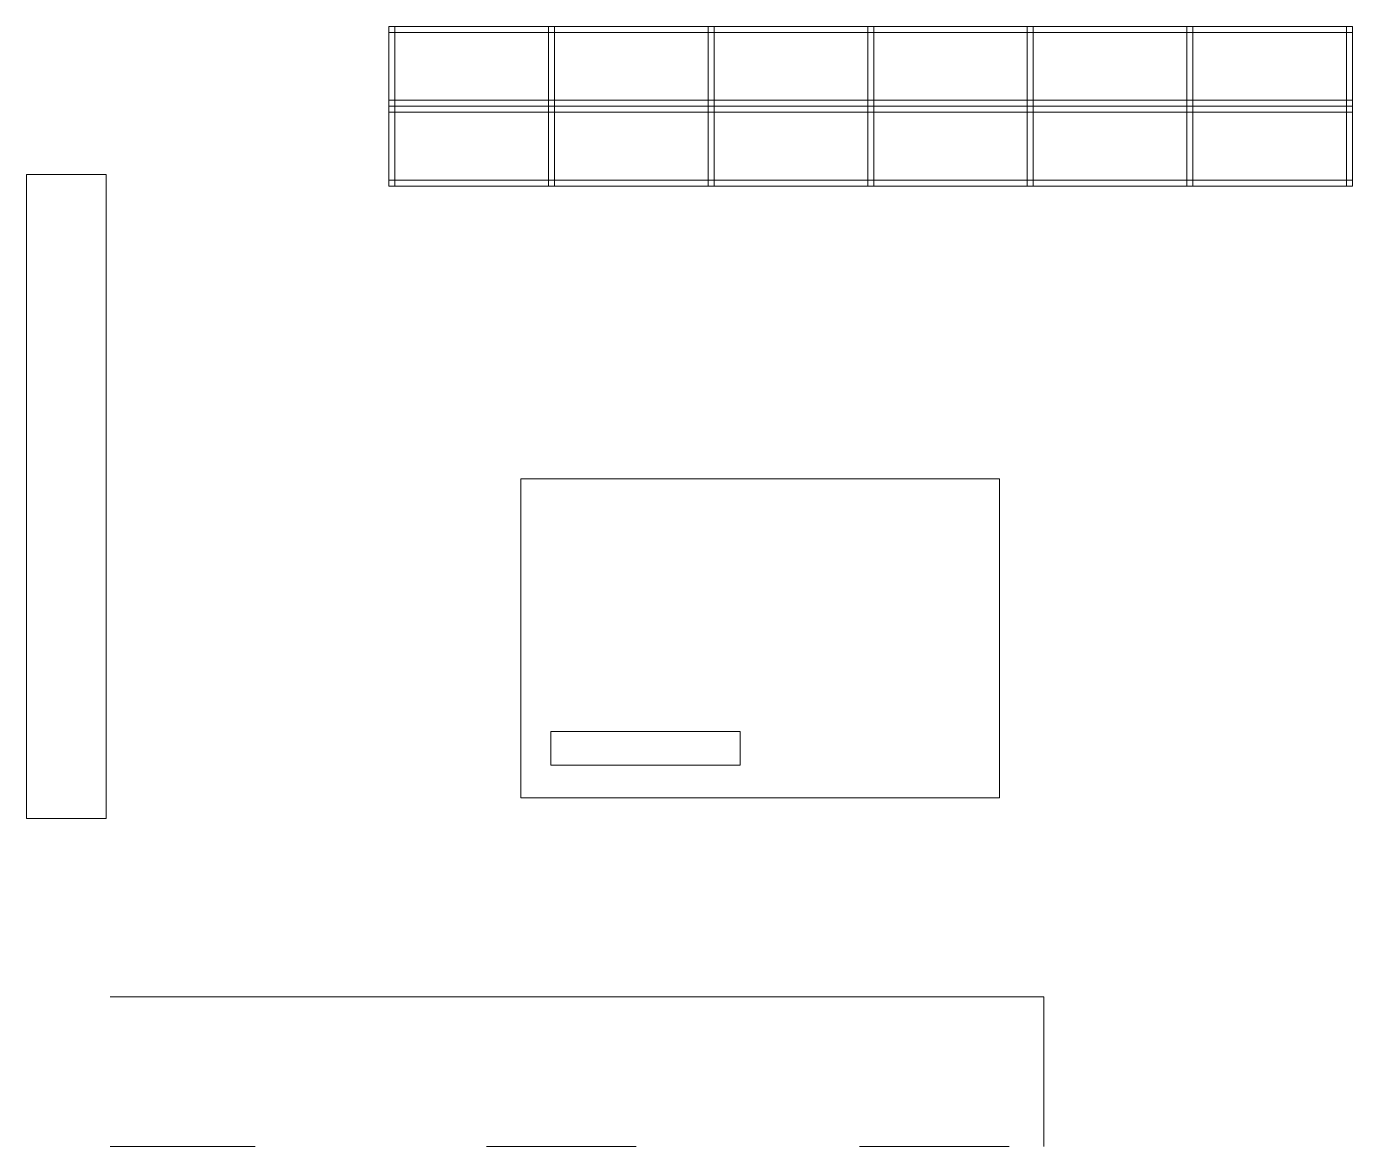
# Model space of a CAD drawing. Header units: millimetres. Extents: x -64292 to 329, y -3854 to 56761.
# Drawn here: x -64292 to -57645, y 18043 to 23660 of the extents above; entities that cross this region are included whole.
import ezdxf

# ---------------------------------------------------------------- set-up
doc = ezdxf.new("R2010")
doc.units = ezdxf.units.MM
doc.header["$MEASUREMENT"] = 0
for name, color, linetype, lineweight in [('E-ELEC-EQPM', 71, 'Continuous', 13), ('I-FURN', 30, 'Continuous', 13), ('Q-CASE', 31, 'Continuous', 13)]:
    doc.layers.add(name, color=color, linetype=linetype, lineweight=lineweight)

# ---------------------------------------------------------------- blocks, each defined once
blk = doc.blocks.new('Existing Joinery_Materials Library 04 - Existing Joinery_Materials Library 04-2281765-GA PLAN - LEVEL 11')
at = {"layer": 'I-FURN'}
for p, q in [((200, 1600), (-200, 1600)), ((-200, 1600), (-200, -1630)), ((200, -1630), (200, 1600)), ((-200, -1630), (200, -1630))]:
    blk.add_line(p, q, dxfattribs=at)
blk = doc.blocks.new('Existing Materials Library Perimeter Drawers - EX-024_1-4182412-GA PLAN - LEVEL 11')
at = {"layer": 'Q-CASE'}
for p, q in [((-1327.4, 393.8), (-1327.4, -356.2)), ((-403.5, 393.8), (-1153.5, 393.8)), ((1466.5, 393.8), (716.5, 393.8)), ((3352.6, 393.8), (2626.5, 393.8)), ((-1327.4, -356.2), (3352.6, -356.2))]:
    blk.add_line(p, q, dxfattribs=at)
blk = doc.blocks.new('BVN_Equipment_Paper Roll_EX-009 - EX-009_1-3144049-GA PLAN - LEVEL 11')
at = {"layer": 'E-ELEC-EQPM'}
for p, q in [((475, 85), (-475, 85)), ((-475, 85), (-475, -85)), ((475, -85), (475, 85)), ((-475, -85), (475, -85))]:
    blk.add_line(p, q, dxfattribs=at)
blk = doc.blocks.new('BVN_Materials Library Island Bench_EX-029 - EX-029_1-4206142-GA PLAN - LEVEL 11')
at = {"layer": 'Q-CASE'}
for p, q in [((1200, 800), (-1200, 800)), ((-1200, 800), (-1200, -800)), ((1200, -800), (1200, 800)), ((-1200, -800), (1200, -800))]:
    blk.add_line(p, q, dxfattribs=at)
blk = doc.blocks.new('Existing Joinery_Materials Library 04 - Existing Joinery_Materials Library 04-V82-GA PLAN - LEVEL 11')
at = {"layer": 'I-FURN'}
for p, q in [((200, 1600), (-200, 1600)), ((-200, 1600), (-200, -1630)), ((200, -1630), (200, 1600)), ((-200, -1630), (200, -1630))]:
    blk.add_line(p, q, dxfattribs=at)
blk = doc.blocks.new('Existing Materials Library Perimeter Drawers - EX-024_1-V84-GA PLAN - LEVEL 11')
at = {"layer": 'Q-CASE'}
for p, q in [((-1327.4, 393.8), (-1327.4, -356.2)), ((-403.5, 393.8), (-1153.5, 393.8)), ((1466.5, 393.8), (716.5, 393.8)), ((3352.6, 393.8), (2626.5, 393.8)), ((-1327.4, -356.2), (3352.6, -356.2))]:
    blk.add_line(p, q, dxfattribs=at)
blk = doc.blocks.new('Existing Furniture_Metal Open Shelves_ES1 - ES1-9368216-GA PLAN - LEVEL 11')
at = {"layer": 'I-FURN'}
for p, q in [((15, 200), (-15, 200)), ((-15, 200), (-15, 170)), ((15, 200), (15, 170)), ((785, 200), (15, 200)), ((15, 170), (15, 200)), ((785, 170), (785, 200)), ((785, 200), (785, 170)), ((815, 200), (785, 200)), ((815, 170), (815, 200)), ((15, 170), (-15, 170)), ((-15, 170), (-15, -170)), ((-15, 170), (15, 170)), ((15, 170), (785, 170)), ((15, -170), (15, 170)), ((15, 170), (15, -170)), ((785, 170), (15, 170)), ((815, 170), (785, 170)), ((785, 170), (785, -170)), ((785, -170), (785, 170)), ((785, 170), (815, 170)), ((815, -170), (815, 170)), ((-15, -170), (15, -170)), ((15, -170), (-15, -170)), ((-15, -170), (-15, -200)), ((785, -170), (15, -170)), ((15, -170), (15, -200)), ((15, -170), (785, -170)), ((15, -200), (15, -170)), ((785, -200), (785, -170)), ((785, -170), (815, -170)), ((785, -170), (785, -200)), ((815, -170), (785, -170)), ((815, -200), (815, -170)), ((-15, -200), (15, -200)), ((15, -200), (785, -200)), ((785, -200), (815, -200))]:
    blk.add_line(p, q, dxfattribs=at)
blk = doc.blocks.new('Existing Furniture_Metal Open Shelves_ES1 - ES1-9911326-GA PLAN - LEVEL 11')
at = {"layer": 'I-FURN'}
for p, q in [((15, 200), (-15, 200)), ((-15, 200), (-15, 170)), ((785, 200), (15, 200)), ((15, 200), (15, 170)), ((15, 170), (15, 200)), ((785, 170), (785, 200)), ((815, 200), (785, 200)), ((785, 200), (785, 170)), ((815, 170), (815, 200)), ((15, 170), (-15, 170)), ((-15, 170), (-15, -170)), ((-15, 170), (15, 170)), ((15, 170), (785, 170)), ((15, -170), (15, 170)), ((785, 170), (15, 170)), ((15, 170), (15, -170)), ((815, 170), (785, 170)), ((785, 170), (785, -170)), ((785, -170), (785, 170)), ((785, 170), (815, 170)), ((815, -170), (815, 170)), ((-15, -170), (15, -170)), ((15, -170), (-15, -170)), ((-15, -170), (-15, -200)), ((785, -170), (15, -170)), ((15, -170), (15, -200)), ((15, -170), (785, -170)), ((15, -200), (15, -170)), ((785, -200), (785, -170)), ((785, -170), (815, -170)), ((815, -170), (785, -170)), ((785, -170), (785, -200)), ((815, -200), (815, -170)), ((-15, -200), (15, -200)), ((15, -200), (785, -200)), ((785, -200), (815, -200))]:
    blk.add_line(p, q, dxfattribs=at)

msp = doc.modelspace()

# ---------------------------------------------------------------- block references
at = {"layer": 'E-ELEC-EQPM', "rotation": 180}
msp.add_blockref('BVN_Equipment_Paper Roll_EX-009 - EX-009_1-3144049-GA PLAN - LEVEL 11', (-61188.6, 20040.4), dxfattribs=at)
at = {"layer": 'I-FURN'}
for name, p in [('Existing Furniture_Metal Open Shelves_ES1 - ES1-9368216-GA PLAN - LEVEL 11', (-62459.6, 23460.4)), ('Existing Furniture_Metal Open Shelves_ES1 - ES1-9368216-GA PLAN - LEVEL 11', (-61659.6, 23460.4)), ('Existing Furniture_Metal Open Shelves_ES1 - ES1-9368216-GA PLAN - LEVEL 11', (-60859.6, 23460.4)), ('Existing Furniture_Metal Open Shelves_ES1 - ES1-9368216-GA PLAN - LEVEL 11', (-60059.6, 23460.4)), ('Existing Furniture_Metal Open Shelves_ES1 - ES1-9368216-GA PLAN - LEVEL 11', (-59259.6, 23460.4)), ('Existing Furniture_Metal Open Shelves_ES1 - ES1-9368216-GA PLAN - LEVEL 11', (-58459.6, 23460.4)), ('Existing Furniture_Metal Open Shelves_ES1 - ES1-9911326-GA PLAN - LEVEL 11', (-62459.6, 23060.4)), ('Existing Furniture_Metal Open Shelves_ES1 - ES1-9911326-GA PLAN - LEVEL 11', (-61659.6, 23060.4)), ('Existing Furniture_Metal Open Shelves_ES1 - ES1-9911326-GA PLAN - LEVEL 11', (-60859.6, 23060.4)), ('Existing Furniture_Metal Open Shelves_ES1 - ES1-9911326-GA PLAN - LEVEL 11', (-60059.6, 23060.4)), ('Existing Furniture_Metal Open Shelves_ES1 - ES1-9911326-GA PLAN - LEVEL 11', (-59259.6, 23060.4)), ('Existing Furniture_Metal Open Shelves_ES1 - ES1-9911326-GA PLAN - LEVEL 11', (-58459.6, 23060.4)), ('Existing Joinery_Materials Library 04 - Existing Joinery_Materials Library 04-2281765-GA PLAN - LEVEL 11', (-64091.7, 21317.5)), ('Existing Joinery_Materials Library 04 - Existing Joinery_Materials Library 04-V82-GA PLAN - LEVEL 11', (-64091.7, 21317.5))]:
    msp.add_blockref(name, p, dxfattribs=at)
at = {"layer": 'Q-CASE', "rotation": 180}
for name, p in [('BVN_Materials Library Island Bench_EX-029 - EX-029_1-4206142-GA PLAN - LEVEL 11', (-60613.6, 20592.6)), ('Existing Materials Library Perimeter Drawers - EX-024_1-4182412-GA PLAN - LEVEL 11', (-60519.1, 18437)), ('Existing Materials Library Perimeter Drawers - EX-024_1-V84-GA PLAN - LEVEL 11', (-60519.1, 18437))]:
    msp.add_blockref(name, p, dxfattribs=at)

doc.saveas('drawing.dxf')
